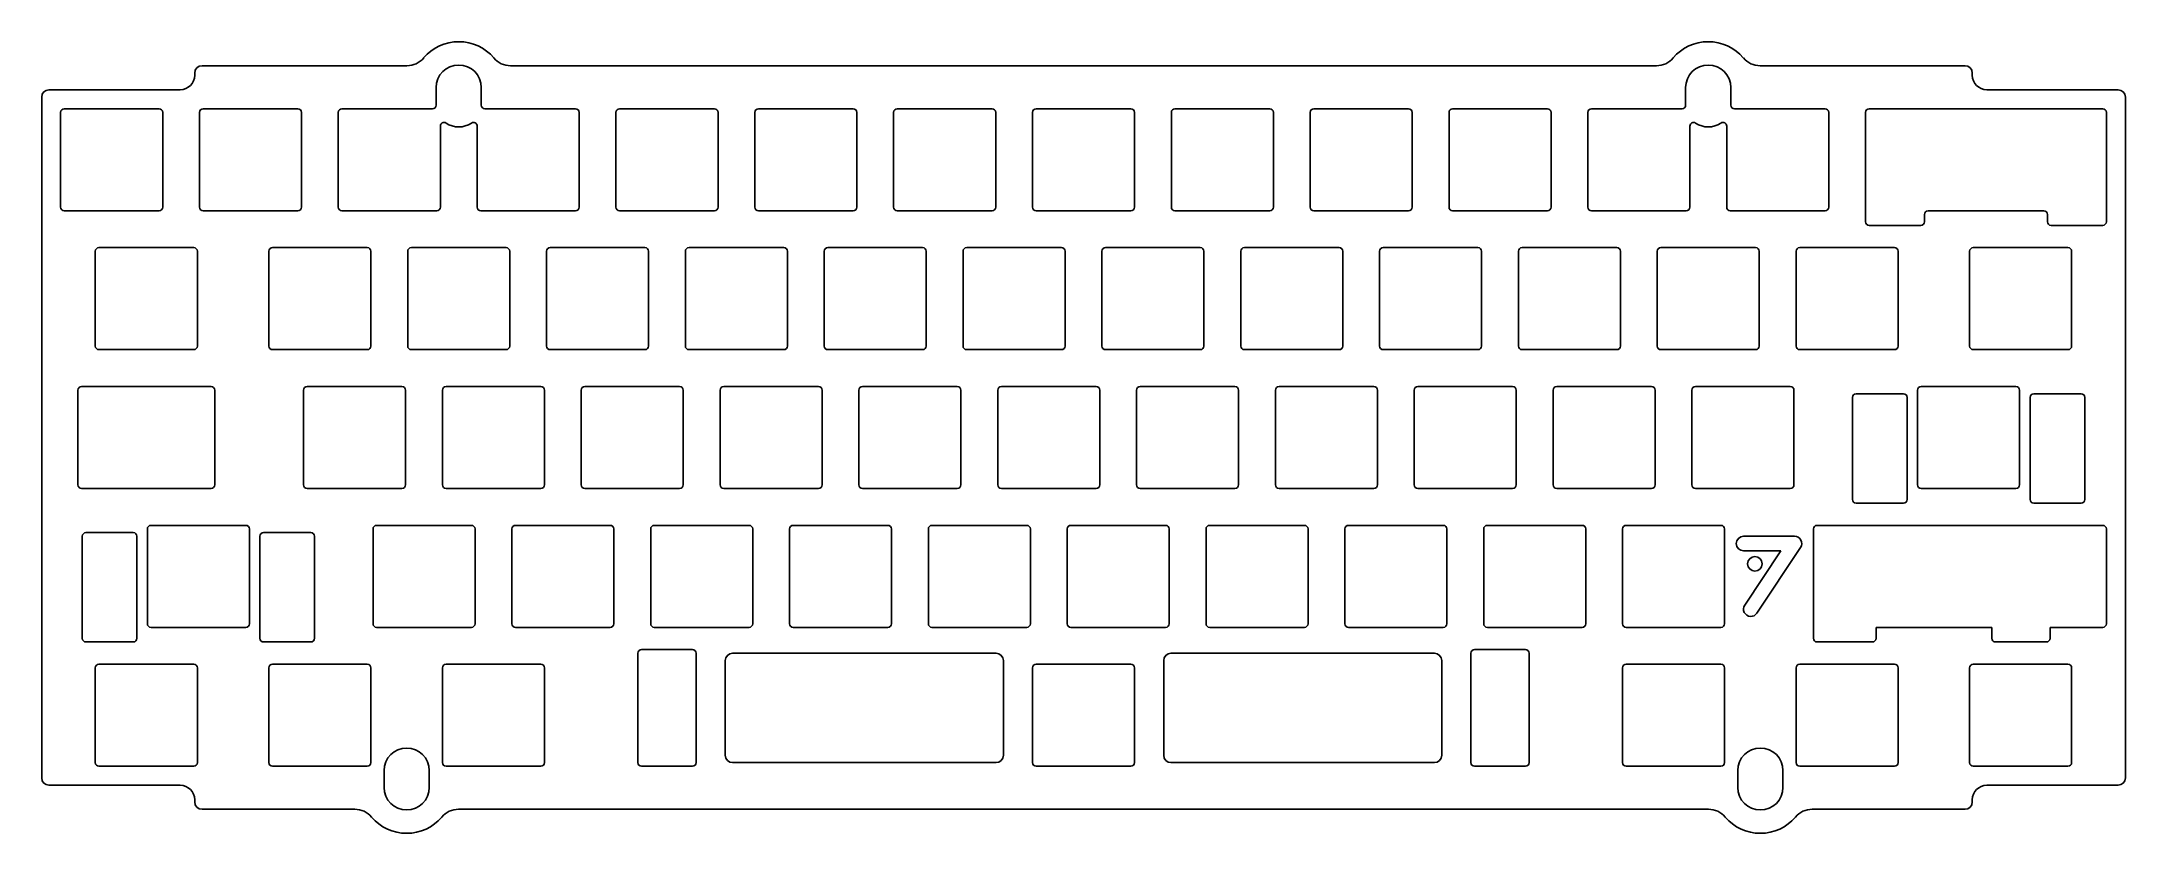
# Model space of a CAD drawing. Header units: millimetres. Extents: x 71 to 357, y 157 to 266.
import ezdxf

# ---------------------------------------------------------------- set-up
doc = ezdxf.new("R2010")
doc.units = ezdxf.units.MM

msp = doc.modelspace()

# ---------------------------------------------------------------- linework, layer by layer
for p, q in [((91.74, 261.23), (91.74, 260.93)), ((92.74, 262.23), (120.86, 262.23)), ((135.07, 262.23), (292.31, 262.23)), ((306.52, 262.23), (334.64, 262.23)), ((335.64, 261.23), (335.64, 260.93)), ((70.74, 257.93), (70.74, 164.53)), ((89.74, 258.93), (71.74, 258.93)), ((124.86, 259.23), (124.86, 256.83)), ((131.06, 259.23), (131.06, 256.83)), ((296.31, 259.23), (296.31, 256.83)), ((302.51, 259.23), (302.51, 256.83)), ((355.64, 258.93), (337.64, 258.93)), ((356.64, 164.53), (356.64, 257.93)), ((73.34, 255.83), (73.34, 242.83)), ((86.84, 256.33), (73.84, 256.33)), ((87.34, 242.83), (87.34, 255.83)), ((92.39, 255.83), (92.39, 242.83)), ((105.89, 256.33), (92.89, 256.33)), ((106.39, 242.83), (106.39, 255.83)), ((111.44, 255.83), (111.44, 242.83)), ((124.36, 256.33), (111.94, 256.33)), ((143.99, 256.33), (131.56, 256.33)), ((144.49, 242.83), (144.49, 255.83)), ((149.54, 255.83), (149.54, 242.83)), ((163.04, 256.33), (150.04, 256.33)), ((163.54, 242.83), (163.54, 255.83)), ((168.59, 255.83), (168.59, 242.83)), ((182.09, 256.33), (169.09, 256.33)), ((182.59, 242.83), (182.59, 255.83)), ((187.64, 242.83), (187.64, 255.83)), ((188.14, 256.33), (201.14, 256.33)), ((201.64, 255.83), (201.64, 242.83)), ((206.69, 242.83), (206.69, 255.83)), ((207.19, 256.33), (220.19, 256.33)), ((220.69, 255.83), (220.69, 242.83)), ((225.74, 255.83), (225.74, 242.83)), ((239.24, 256.33), (226.24, 256.33)), ((239.74, 242.83), (239.74, 255.83)), ((244.79, 255.83), (244.79, 242.83)), ((258.29, 256.33), (245.29, 256.33)), ((258.79, 242.83), (258.79, 255.83)), ((263.84, 255.83), (263.84, 242.83)), ((277.34, 256.33), (264.34, 256.33)), ((277.84, 242.83), (277.84, 255.83)), ((282.89, 255.83), (282.89, 242.83)), ((295.81, 256.33), (283.39, 256.33)), ((315.44, 256.33), (303.01, 256.33)), ((315.94, 242.83), (315.94, 255.83)), ((320.99, 255.83), (320.99, 240.83)), ((353.54, 256.33), (321.49, 256.33)), ((354.04, 240.83), (354.04, 255.83)), ((125.44, 242.83), (125.44, 253.95)), ((130.49, 253.95), (130.49, 242.83)), ((296.89, 242.83), (296.89, 253.95)), ((301.94, 253.95), (301.94, 242.83)), ((73.84, 242.33), (86.84, 242.33)), ((92.89, 242.33), (105.89, 242.33)), ((111.94, 242.33), (124.94, 242.33)), ((130.99, 242.33), (143.99, 242.33)), ((150.04, 242.33), (163.04, 242.33)), ((169.09, 242.33), (182.09, 242.33)), ((201.14, 242.33), (188.14, 242.33)), ((220.19, 242.33), (207.19, 242.33)), ((226.24, 242.33), (239.24, 242.33)), ((245.29, 242.33), (258.29, 242.33)), ((264.34, 242.33), (277.34, 242.33)), ((283.39, 242.33), (296.39, 242.33)), ((302.44, 242.33), (315.44, 242.33)), ((321.49, 240.33), (328.57, 240.33)), ((329.07, 240.83), (329.07, 241.83)), ((329.57, 242.33), (345.45, 242.33)), ((345.95, 241.83), (345.95, 240.83)), ((346.45, 240.33), (353.54, 240.33)), ((78.1, 236.78), (78.1, 223.78)), ((91.6, 237.28), (78.6, 237.28)), ((92.1, 223.78), (92.1, 236.78)), ((101.91, 236.78), (101.91, 223.78)), ((115.41, 237.28), (102.41, 237.28)), ((115.91, 223.78), (115.91, 236.78)), ((120.96, 236.78), (120.96, 223.78)), ((134.46, 237.28), (121.46, 237.28)), ((134.96, 223.78), (134.96, 236.78)), ((140.01, 236.78), (140.01, 223.78)), ((153.51, 237.28), (140.51, 237.28)), ((154.01, 223.78), (154.01, 236.78)), ((159.06, 236.78), (159.06, 223.78)), ((172.56, 237.28), (159.56, 237.28)), ((173.06, 223.78), (173.06, 236.78)), ((178.11, 223.78), (178.11, 236.78)), ((178.61, 237.28), (191.61, 237.28)), ((192.11, 236.78), (192.11, 223.78)), ((197.16, 223.78), (197.16, 236.78)), ((197.66, 237.28), (210.66, 237.28)), ((211.16, 236.78), (211.16, 223.78)), ((216.21, 236.78), (216.21, 223.78)), ((229.71, 237.28), (216.71, 237.28)), ((230.21, 223.78), (230.21, 236.78)), ((235.26, 236.78), (235.26, 223.78)), ((248.76, 237.28), (235.76, 237.28)), ((249.26, 223.78), (249.26, 236.78)), ((254.31, 236.78), (254.31, 223.78)), ((267.81, 237.28), (254.81, 237.28)), ((268.31, 223.78), (268.31, 236.78)), ((273.36, 236.78), (273.36, 223.78)), ((286.86, 237.28), (273.86, 237.28)), ((287.36, 223.78), (287.36, 236.78)), ((292.41, 236.78), (292.41, 223.78)), ((305.91, 237.28), (292.91, 237.28)), ((306.41, 223.78), (306.41, 236.78)), ((311.46, 236.78), (311.46, 223.78)), ((324.96, 237.28), (311.96, 237.28)), ((325.46, 223.78), (325.46, 236.78)), ((335.27, 236.78), (335.27, 223.78)), ((348.77, 237.28), (335.77, 237.28)), ((349.27, 223.78), (349.27, 236.78)), ((78.6, 223.28), (91.6, 223.28)), ((102.41, 223.28), (115.41, 223.28)), ((121.46, 223.28), (134.46, 223.28)), ((140.51, 223.28), (153.51, 223.28)), ((159.56, 223.28), (172.56, 223.28)), ((191.61, 223.28), (178.61, 223.28)), ((210.66, 223.28), (197.66, 223.28)), ((216.71, 223.28), (229.71, 223.28)), ((235.76, 223.28), (248.76, 223.28)), ((254.81, 223.28), (267.81, 223.28)), ((273.86, 223.28), (286.86, 223.28)), ((292.91, 223.28), (305.91, 223.28)), ((311.96, 223.28), (324.96, 223.28)), ((335.77, 223.28), (348.77, 223.28)), ((75.72, 217.73), (75.72, 204.73)), ((93.98, 218.23), (76.22, 218.23)), ((94.48, 204.73), (94.48, 217.73)), ((106.67, 217.73), (106.67, 204.73)), ((120.17, 218.23), (107.17, 218.23)), ((120.67, 204.73), (120.67, 217.73)), ((125.72, 217.73), (125.72, 204.73)), ((139.22, 218.23), (126.22, 218.23)), ((139.72, 204.73), (139.72, 217.73)), ((144.77, 217.73), (144.77, 204.73)), ((158.27, 218.23), (145.27, 218.23)), ((158.77, 204.73), (158.77, 217.73)), ((163.82, 217.73), (163.82, 204.73)), ((177.32, 218.23), (164.32, 218.23)), ((177.82, 204.73), (177.82, 217.73)), ((182.87, 204.73), (182.87, 217.73)), ((183.37, 218.23), (196.37, 218.23)), ((196.87, 217.73), (196.87, 204.73)), ((201.92, 204.73), (201.92, 217.73)), ((202.42, 218.23), (215.42, 218.23)), ((215.92, 217.73), (215.92, 204.73)), ((220.97, 217.73), (220.97, 204.73)), ((234.47, 218.23), (221.47, 218.23)), ((234.97, 204.73), (234.97, 217.73)), ((240.02, 217.73), (240.02, 204.73)), ((253.52, 218.23), (240.52, 218.23)), ((254.02, 204.73), (254.02, 217.73)), ((259.07, 217.73), (259.07, 204.73)), ((272.57, 218.23), (259.57, 218.23)), ((273.07, 204.73), (273.07, 217.73)), ((278.12, 217.73), (278.12, 204.73)), ((291.62, 218.23), (278.62, 218.23)), ((292.12, 204.73), (292.12, 217.73)), ((297.17, 217.73), (297.17, 204.73)), ((310.67, 218.23), (297.67, 218.23)), ((311.17, 204.73), (311.17, 217.73)), ((328.13, 217.73), (328.13, 204.73)), ((341.63, 218.23), (328.63, 218.23)), ((342.13, 204.73), (342.13, 217.73)), ((319.19, 216.73), (319.19, 202.73)), ((326.19, 217.23), (319.69, 217.23)), ((326.69, 202.73), (326.69, 216.73)), ((343.57, 216.73), (343.57, 202.73)), ((350.57, 217.23), (344.07, 217.23)), ((351.07, 202.73), (351.07, 216.73)), ((76.22, 204.23), (93.98, 204.23)), ((107.17, 204.23), (120.17, 204.23)), ((126.22, 204.23), (139.22, 204.23)), ((145.27, 204.23), (158.27, 204.23)), ((164.32, 204.23), (177.32, 204.23)), ((196.37, 204.23), (183.37, 204.23)), ((215.42, 204.23), (202.42, 204.23)), ((221.47, 204.23), (234.47, 204.23)), ((240.52, 204.23), (253.52, 204.23)), ((259.57, 204.23), (272.57, 204.23)), ((278.62, 204.23), (291.62, 204.23)), ((297.67, 204.23), (310.67, 204.23)), ((328.63, 204.23), (341.63, 204.23)), ((319.69, 202.23), (326.19, 202.23)), ((344.07, 202.23), (350.57, 202.23)), ((76.31, 197.68), (76.31, 183.68)), ((83.31, 198.18), (76.81, 198.18)), ((83.81, 183.68), (83.81, 197.68)), ((85.24, 198.68), (85.24, 185.68)), ((98.74, 199.18), (85.74, 199.18)), ((99.24, 185.68), (99.24, 198.68)), ((100.68, 197.68), (100.68, 183.68)), ((107.68, 198.18), (101.18, 198.18)), ((108.18, 183.68), (108.18, 197.68)), ((116.2, 198.68), (116.2, 185.68)), ((129.7, 199.18), (116.7, 199.18)), ((130.2, 185.68), (130.2, 198.68)), ((135.25, 198.68), (135.25, 185.68)), ((148.75, 199.18), (135.75, 199.18)), ((149.25, 185.68), (149.25, 198.68)), ((154.3, 198.68), (154.3, 185.68)), ((167.8, 199.18), (154.8, 199.18)), ((168.3, 185.68), (168.3, 198.68)), ((173.35, 198.68), (173.35, 185.68)), ((186.85, 199.18), (173.85, 199.18)), ((187.35, 185.68), (187.35, 198.68)), ((192.4, 185.68), (192.4, 198.68)), ((192.9, 199.18), (205.9, 199.18)), ((206.4, 198.68), (206.4, 185.68)), ((211.45, 185.68), (211.45, 198.68)), ((211.95, 199.18), (224.95, 199.18)), ((225.45, 198.68), (225.45, 185.68)), ((230.5, 198.68), (230.5, 185.68)), ((244, 199.18), (231, 199.18)), ((244.5, 185.68), (244.5, 198.68)), ((249.55, 198.68), (249.55, 185.68)), ((263.05, 199.18), (250.05, 199.18)), ((263.55, 185.68), (263.55, 198.68)), ((268.6, 198.68), (268.6, 185.68)), ((282.1, 199.18), (269.1, 199.18)), ((282.6, 185.68), (282.6, 198.68)), ((287.65, 198.68), (287.65, 185.68)), ((301.15, 199.18), (288.15, 199.18)), ((301.65, 185.68), (301.65, 198.68)), ((304.25, 197.68), (311.25, 197.68)), ((313.84, 198.68), (313.84, 183.68)), ((353.54, 199.18), (314.34, 199.18)), ((354.04, 185.68), (354.04, 198.68)), ((304.25, 195.68), (309.38, 195.68)), ((304.41, 188.24), (309.38, 195.68)), ((306.08, 187.13), (312.08, 196.13)), ((76.81, 183.18), (83.31, 183.18)), ((85.74, 185.18), (98.74, 185.18)), ((101.18, 183.18), (107.68, 183.18)), ((116.7, 185.18), (129.7, 185.18)), ((135.75, 185.18), (148.75, 185.18)), ((154.8, 185.18), (167.8, 185.18)), ((173.85, 185.18), (186.85, 185.18)), ((205.9, 185.18), (192.9, 185.18)), ((224.95, 185.18), (211.95, 185.18)), ((231, 185.18), (244, 185.18)), ((250.05, 185.18), (263.05, 185.18)), ((269.1, 185.18), (282.1, 185.18)), ((288.15, 185.18), (301.15, 185.18)), ((314.34, 183.18), (321.93, 183.18)), ((322.43, 185.18), (338.31, 185.18)), ((322.43, 183.68), (322.43, 185.18)), ((338.31, 185.18), (338.31, 183.68)), ((338.81, 183.18), (345.81, 183.18)), ((346.31, 185.18), (353.54, 185.18)), ((346.31, 183.68), (346.31, 185.18)), ((91.6, 180.13), (78.6, 180.13)), ((115.41, 180.13), (102.41, 180.13)), ((139.22, 180.13), (126.22, 180.13)), ((152.54, 181.63), (152.54, 166.63)), ((160.04, 182.13), (153.04, 182.13)), ((160.54, 166.63), (160.54, 181.63)), ((164.54, 167.63), (164.54, 180.63)), ((165.54, 181.63), (201.69, 181.63)), ((202.69, 180.63), (202.69, 167.63)), ((220.19, 180.13), (207.19, 180.13)), ((224.69, 167.63), (224.69, 180.63)), ((225.69, 181.63), (261.84, 181.63)), ((262.84, 180.63), (262.84, 167.63)), ((266.84, 181.63), (266.84, 166.63)), ((274.34, 182.13), (267.34, 182.13)), ((274.84, 166.63), (274.84, 181.63)), ((301.15, 180.13), (288.15, 180.13)), ((324.96, 180.13), (311.96, 180.13)), ((335.77, 180.13), (348.77, 180.13)), ((78.1, 179.63), (78.1, 166.63)), ((92.1, 166.63), (92.1, 179.63)), ((101.91, 179.63), (101.91, 166.63)), ((115.91, 166.63), (115.91, 179.63)), ((125.72, 179.63), (125.72, 166.63)), ((139.72, 166.63), (139.72, 179.63)), ((206.69, 179.63), (206.69, 166.63)), ((220.69, 166.63), (220.69, 179.63)), ((287.65, 179.63), (287.65, 166.63)), ((301.65, 166.63), (301.65, 179.63)), ((311.46, 179.63), (311.46, 166.63)), ((325.46, 166.63), (325.46, 179.63)), ((335.27, 166.63), (335.27, 179.63)), ((349.27, 179.63), (349.27, 166.63)), ((78.6, 166.13), (91.6, 166.13)), ((102.41, 166.13), (115.41, 166.13)), ((126.22, 166.13), (139.22, 166.13)), ((160.04, 166.13), (153.04, 166.13)), ((165.54, 166.63), (201.69, 166.63)), ((207.19, 166.13), (220.19, 166.13)), ((225.69, 166.63), (261.84, 166.63)), ((267.34, 166.13), (274.34, 166.13)), ((288.15, 166.13), (301.15, 166.13)), ((311.96, 166.13), (324.96, 166.13)), ((348.77, 166.13), (335.77, 166.13)), ((71.74, 163.53), (89.74, 163.53)), ((117.72, 165.53), (117.72, 163.23)), ((123.92, 165.53), (123.92, 163.23)), ((303.46, 165.53), (303.46, 163.23)), ((309.66, 165.53), (309.66, 163.23)), ((337.64, 163.53), (355.64, 163.53)), ((91.74, 161.23), (91.74, 161.53)), ((92.74, 160.23), (113.71, 160.23)), ((127.92, 160.23), (299.45, 160.23)), ((313.66, 160.23), (334.64, 160.23)), ((335.64, 161.23), (335.64, 161.53))]:
    msp.add_line(p, q)
msp.add_circle((305.81, 193.9), 1)
for centre, radius, start, end in [((120.86, 265.23), 3, 270, 319.8222), ((127.96, 259.23), 6.3, 40.1778, 139.8222), ((135.07, 265.23), 3, 220.1778, 270), ((292.31, 265.23), 3, 270, 319.8222), ((299.41, 259.23), 6.3, 40.1778, 139.8222), ((306.52, 265.23), 3, 220.1778, 270), ((89.74, 260.93), 2, 270, 0), ((92.74, 261.23), 1, 90, 180), ((127.96, 259.23), 3.1, 0, 180), ((299.41, 259.23), 3.1, 0, 180), ((334.64, 261.23), 1, 0, 90), ((337.64, 260.93), 2, 180, 270), ((71.74, 257.93), 1, 90, 180), ((355.64, 257.93), 1, 0, 90), ((73.84, 255.83), 0.5, 90, 180), ((86.84, 255.83), 0.5, 0, 90), ((92.89, 255.83), 0.5, 90, 180), ((105.89, 255.83), 0.5, 0, 90), ((111.94, 255.83), 0.5, 90, 180), ((124.36, 256.83), 0.5, 270, 0), ((125.94, 253.95), 0.5, 55.7711, 180), ((129.99, 253.95), 0.5, 360, 124.2289), ((131.56, 256.83), 0.5, 180, 270), ((143.99, 255.83), 0.5, 360, 90), ((150.04, 255.83), 0.5, 90, 180), ((163.04, 255.83), 0.5, 0, 90), ((169.09, 255.83), 0.5, 90, 180), ((182.09, 255.83), 0.5, 0, 90), ((188.14, 255.83), 0.5, 90, 180), ((201.14, 255.83), 0.5, 360, 90), ((207.19, 255.83), 0.5, 90, 180), ((220.19, 255.83), 0.5, 360, 90), ((226.24, 255.83), 0.5, 90, 180), ((239.24, 255.83), 0.5, 0, 90), ((245.29, 255.83), 0.5, 90, 180), ((258.29, 255.83), 0.5, 360, 90), ((264.34, 255.83), 0.5, 90, 180), ((277.34, 255.83), 0.5, 360, 90), ((283.39, 255.83), 0.5, 90, 180), ((295.81, 256.83), 0.5, 270, 0), ((297.39, 253.95), 0.5, 55.7711, 180), ((301.44, 253.95), 0.5, 0, 124.2289), ((303.01, 256.83), 0.5, 180, 270), ((315.44, 255.83), 0.5, 0, 90), ((321.49, 255.83), 0.5, 90, 180), ((353.54, 255.83), 0.5, 0, 90), ((127.96, 256.93), 3.1, 235.7711, 304.2289), ((299.41, 256.93), 3.1, 235.7711, 304.2289), ((73.84, 242.83), 0.5, 180, 270), ((86.84, 242.83), 0.5, 270, 0), ((92.89, 242.83), 0.5, 180, 270), ((105.89, 242.83), 0.5, 270, 0), ((111.94, 242.83), 0.5, 180, 270), ((124.94, 242.83), 0.5, 270, 0), ((130.99, 242.83), 0.5, 180, 270), ((143.99, 242.83), 0.5, 270, 0), ((150.04, 242.83), 0.5, 180, 270), ((163.04, 242.83), 0.5, 270, 0), ((169.09, 242.83), 0.5, 180, 270), ((182.09, 242.83), 0.5, 270, 0), ((188.14, 242.83), 0.5, 180, 270), ((201.14, 242.83), 0.5, 270, 0), ((207.19, 242.83), 0.5, 180, 270), ((220.19, 242.83), 0.5, 270, 0), ((226.24, 242.83), 0.5, 180, 270), ((239.24, 242.83), 0.5, 270, 0), ((245.29, 242.83), 0.5, 180, 270), ((258.29, 242.83), 0.5, 270, 0), ((264.34, 242.83), 0.5, 180, 270), ((277.34, 242.83), 0.5, 270, 0), ((283.39, 242.83), 0.5, 180, 270), ((296.39, 242.83), 0.5, 270, 0), ((302.44, 242.83), 0.5, 180, 270), ((315.44, 242.83), 0.5, 270, 0), ((321.49, 240.83), 0.5, 180, 270), ((328.57, 240.83), 0.5, 270, 0), ((329.57, 241.83), 0.5, 90, 180), ((345.45, 241.83), 0.5, 0, 90), ((346.45, 240.83), 0.5, 180, 270), ((353.54, 240.83), 0.5, 270, 0), ((78.6, 236.78), 0.5, 90, 180), ((91.6, 236.78), 0.5, 0, 90), ((102.41, 236.78), 0.5, 90, 180), ((115.41, 236.78), 0.5, 0, 90), ((121.46, 236.78), 0.5, 90, 180), ((134.46, 236.78), 0.5, 0, 90), ((140.51, 236.78), 0.5, 90, 180), ((153.51, 236.78), 0.5, 0, 90), ((159.56, 236.78), 0.5, 90, 180), ((172.56, 236.78), 0.5, 0, 90), ((178.61, 236.78), 0.5, 90, 180), ((191.61, 236.78), 0.5, 360, 90), ((197.66, 236.78), 0.5, 90, 180), ((210.66, 236.78), 0.5, 360, 90), ((216.71, 236.78), 0.5, 90, 180), ((229.71, 236.78), 0.5, 0, 90), ((235.76, 236.78), 0.5, 90, 180), ((248.76, 236.78), 0.5, 360, 90), ((254.81, 236.78), 0.5, 90, 180), ((267.81, 236.78), 0.5, 360, 90), ((273.86, 236.78), 0.5, 90, 180), ((286.86, 236.78), 0.5, 0, 90), ((292.91, 236.78), 0.5, 90, 180), ((305.91, 236.78), 0.5, 360, 90), ((311.96, 236.78), 0.5, 90, 180), ((324.96, 236.78), 0.5, 0, 90), ((335.77, 236.78), 0.5, 90, 180), ((348.77, 236.78), 0.5, 0, 90), ((78.6, 223.78), 0.5, 180, 270), ((91.6, 223.78), 0.5, 270, 0), ((102.41, 223.78), 0.5, 180, 270), ((115.41, 223.78), 0.5, 270, 0), ((121.46, 223.78), 0.5, 180, 270), ((134.46, 223.78), 0.5, 270, 0), ((140.51, 223.78), 0.5, 180, 270), ((153.51, 223.78), 0.5, 270, 0), ((159.56, 223.78), 0.5, 180, 270), ((172.56, 223.78), 0.5, 270, 0), ((178.61, 223.78), 0.5, 180, 270), ((191.61, 223.78), 0.5, 270, 0), ((197.66, 223.78), 0.5, 180, 270), ((210.66, 223.78), 0.5, 270, 0), ((216.71, 223.78), 0.5, 180, 270), ((229.71, 223.78), 0.5, 270, 0), ((235.76, 223.78), 0.5, 180, 270), ((248.76, 223.78), 0.5, 270, 0), ((254.81, 223.78), 0.5, 180, 270), ((267.81, 223.78), 0.5, 270, 0), ((273.86, 223.78), 0.5, 180, 270), ((286.86, 223.78), 0.5, 270, 0), ((292.91, 223.78), 0.5, 180, 270), ((305.91, 223.78), 0.5, 270, 0), ((311.96, 223.78), 0.5, 180, 270), ((324.96, 223.78), 0.5, 270, 0), ((335.77, 223.78), 0.5, 180, 270), ((348.77, 223.78), 0.5, 270, 360), ((76.22, 217.73), 0.5, 90, 180), ((93.98, 217.73), 0.5, 0, 90), ((107.17, 217.73), 0.5, 90, 180), ((120.17, 217.73), 0.5, 0, 90), ((126.22, 217.73), 0.5, 90, 180), ((139.22, 217.73), 0.5, 0, 90), ((145.27, 217.73), 0.5, 90, 180), ((158.27, 217.73), 0.5, 0, 90), ((164.32, 217.73), 0.5, 90, 180), ((177.32, 217.73), 0.5, 0, 90), ((183.37, 217.73), 0.5, 90, 180), ((196.37, 217.73), 0.5, 360, 90), ((202.42, 217.73), 0.5, 90, 180), ((215.42, 217.73), 0.5, 360, 90), ((221.47, 217.73), 0.5, 90, 180), ((234.47, 217.73), 0.5, 0, 90), ((240.52, 217.73), 0.5, 90, 180), ((253.52, 217.73), 0.5, 360, 90), ((259.57, 217.73), 0.5, 90, 180), ((272.57, 217.73), 0.5, 360, 90), ((278.62, 217.73), 0.5, 90, 180), ((291.62, 217.73), 0.5, 0, 90), ((297.67, 217.73), 0.5, 90, 180), ((310.67, 217.73), 0.5, 360, 90), ((328.63, 217.73), 0.5, 90, 180), ((341.63, 217.73), 0.5, 0, 90), ((319.69, 216.73), 0.5, 90, 180), ((326.19, 216.73), 0.5, 0, 90), ((344.07, 216.73), 0.5, 90, 180), ((350.57, 216.73), 0.5, 0, 90), ((76.22, 204.73), 0.5, 180, 270), ((93.98, 204.73), 0.5, 270, 0), ((107.17, 204.73), 0.5, 180, 270), ((120.17, 204.73), 0.5, 270, 0), ((126.22, 204.73), 0.5, 180, 270), ((139.22, 204.73), 0.5, 270, 0), ((145.27, 204.73), 0.5, 180, 270), ((158.27, 204.73), 0.5, 270, 0), ((164.32, 204.73), 0.5, 180, 270), ((177.32, 204.73), 0.5, 270, 0), ((183.37, 204.73), 0.5, 180, 270), ((196.37, 204.73), 0.5, 270, 0), ((202.42, 204.73), 0.5, 180, 270), ((215.42, 204.73), 0.5, 270, 0), ((221.47, 204.73), 0.5, 180, 270), ((234.47, 204.73), 0.5, 270, 0), ((240.52, 204.73), 0.5, 180, 270), ((253.52, 204.73), 0.5, 270, 0), ((259.57, 204.73), 0.5, 180, 270), ((272.57, 204.73), 0.5, 270, 0), ((278.62, 204.73), 0.5, 180, 270), ((291.62, 204.73), 0.5, 270, 0), ((297.67, 204.73), 0.5, 180, 270), ((310.67, 204.73), 0.5, 270, 0), ((328.63, 204.73), 0.5, 180, 270), ((341.63, 204.73), 0.5, 270, 360), ((319.69, 202.73), 0.5, 180, 270), ((326.19, 202.73), 0.5, 270, 360), ((344.07, 202.73), 0.5, 180, 270), ((350.57, 202.73), 0.5, 270, 0), ((76.81, 197.68), 0.5, 90, 180), ((83.31, 197.68), 0.5, 0, 90), ((85.74, 198.68), 0.5, 90, 180), ((98.74, 198.68), 0.5, 0, 90), ((101.18, 197.68), 0.5, 90, 180), ((107.68, 197.68), 0.5, 0, 90), ((116.7, 198.68), 0.5, 90, 180), ((129.7, 198.68), 0.5, 0, 90), ((135.75, 198.68), 0.5, 90, 180), ((148.75, 198.68), 0.5, 0, 90), ((154.8, 198.68), 0.5, 90, 180), ((167.8, 198.68), 0.5, 0, 90), ((173.85, 198.68), 0.5, 90, 180), ((186.85, 198.68), 0.5, 0, 90), ((192.9, 198.68), 0.5, 90, 180), ((205.9, 198.68), 0.5, 360, 90), ((211.95, 198.68), 0.5, 90, 180), ((224.95, 198.68), 0.5, 360, 90), ((231, 198.68), 0.5, 90, 180), ((244, 198.68), 0.5, 0, 90), ((250.05, 198.68), 0.5, 90, 180), ((263.05, 198.68), 0.5, 360, 90), ((269.1, 198.68), 0.5, 90, 180), ((282.1, 198.68), 0.5, 360, 90), ((288.15, 198.68), 0.5, 90, 180), ((301.15, 198.68), 0.5, 0, 90), ((304.25, 196.68), 1, 90, 270), ((311.25, 196.68), 1, 326.3099, 90), ((314.34, 198.68), 0.5, 90, 180), ((353.54, 198.68), 0.5, 360, 90), ((305.25, 187.68), 1, 146.3099, 326.3099), ((76.81, 183.68), 0.5, 180, 270), ((83.31, 183.68), 0.5, 270, 0), ((85.74, 185.68), 0.5, 180, 270), ((98.74, 185.68), 0.5, 270, 0), ((101.18, 183.68), 0.5, 180, 270), ((107.68, 183.68), 0.5, 270, 0), ((116.7, 185.68), 0.5, 180, 270), ((129.7, 185.68), 0.5, 270, 0), ((135.75, 185.68), 0.5, 180, 270), ((148.75, 185.68), 0.5, 270, 0), ((154.8, 185.68), 0.5, 180, 270), ((167.8, 185.68), 0.5, 270, 0), ((173.85, 185.68), 0.5, 180, 270), ((186.85, 185.68), 0.5, 270, 0), ((192.9, 185.68), 0.5, 180, 270), ((205.9, 185.68), 0.5, 270, 0), ((211.95, 185.68), 0.5, 180, 270), ((224.95, 185.68), 0.5, 270, 0), ((231, 185.68), 0.5, 180, 270), ((244, 185.68), 0.5, 270, 0), ((250.05, 185.68), 0.5, 180, 270), ((263.05, 185.68), 0.5, 270, 0), ((269.1, 185.68), 0.5, 180, 270), ((282.1, 185.68), 0.5, 270, 0), ((288.15, 185.68), 0.5, 180, 270), ((301.15, 185.68), 0.5, 270, 0), ((314.34, 183.68), 0.5, 180, 270), ((321.93, 183.68), 0.5, 270, 0), ((338.81, 183.68), 0.5, 180, 270), ((345.81, 183.68), 0.5, 270, 0), ((353.54, 185.68), 0.5, 270, 0), ((78.6, 179.63), 0.5, 90, 180), ((91.6, 179.63), 0.5, 0, 90), ((102.41, 179.63), 0.5, 90, 180), ((115.41, 179.63), 0.5, 360, 90), ((126.22, 179.63), 0.5, 90, 180), ((139.22, 179.63), 0.5, 0, 90), ((153.04, 181.63), 0.5, 90, 180), ((160.04, 181.63), 0.5, 0, 90), ((165.54, 180.63), 1, 90, 180), ((201.69, 180.63), 1, 0, 90), ((207.19, 179.63), 0.5, 90, 180), ((220.19, 179.63), 0.5, 360, 90), ((225.69, 180.63), 1, 90, 180), ((261.84, 180.63), 1, 0, 90), ((267.34, 181.63), 0.5, 90, 180), ((274.34, 181.63), 0.5, 0, 90), ((288.15, 179.63), 0.5, 90, 180), ((301.15, 179.63), 0.5, 360, 90), ((311.96, 179.63), 0.5, 90, 180), ((324.96, 179.63), 0.5, 360, 90), ((335.77, 179.63), 0.5, 90, 180), ((348.77, 179.63), 0.5, 0, 90), ((78.6, 166.63), 0.5, 180, 270), ((91.6, 166.63), 0.5, 270, 0), ((102.41, 166.63), 0.5, 180, 270), ((115.41, 166.63), 0.5, 270, 0), ((120.82, 165.53), 3.1, 0, 180), ((126.22, 166.63), 0.5, 180, 270), ((139.22, 166.63), 0.5, 270, 0), ((153.04, 166.63), 0.5, 180, 270), ((160.04, 166.63), 0.5, 270, 0), ((165.54, 167.63), 1, 180, 270), ((201.69, 167.63), 1, 270, 0), ((207.19, 166.63), 0.5, 180, 270), ((220.19, 166.63), 0.5, 270, 0), ((225.69, 167.63), 1, 180, 270), ((261.84, 167.63), 1, 270, 0), ((267.34, 166.63), 0.5, 180, 270), ((274.34, 166.63), 0.5, 270, 0), ((288.15, 166.63), 0.5, 180, 270), ((301.15, 166.63), 0.5, 270, 0), ((306.56, 165.53), 3.1, 0, 180), ((311.96, 166.63), 0.5, 180, 270), ((324.96, 166.63), 0.5, 270, 0), ((335.77, 166.63), 0.5, 180, 270), ((348.77, 166.63), 0.5, 270, 0), ((71.74, 164.53), 1, 180, 270), ((89.74, 161.53), 2, 0, 90), ((120.82, 163.23), 3.1, 180, 0), ((306.56, 163.23), 3.1, 180, 0), ((337.64, 161.53), 2, 90, 180), ((355.64, 164.53), 1, 270, 0), ((92.74, 161.23), 1, 180, 270), ((113.71, 157.23), 3, 40.1778, 90), ((127.92, 157.23), 3, 90, 139.8222), ((299.45, 157.23), 3, 40.1778, 90), ((313.66, 157.23), 3, 90, 139.8222), ((334.64, 161.23), 1, 270, 0), ((120.82, 163.23), 6.3, 220.1778, 319.8222), ((306.56, 163.23), 6.3, 220.1778, 319.8222)]:
    msp.add_arc(centre, radius, start, end)

doc.saveas('drawing.dxf')
